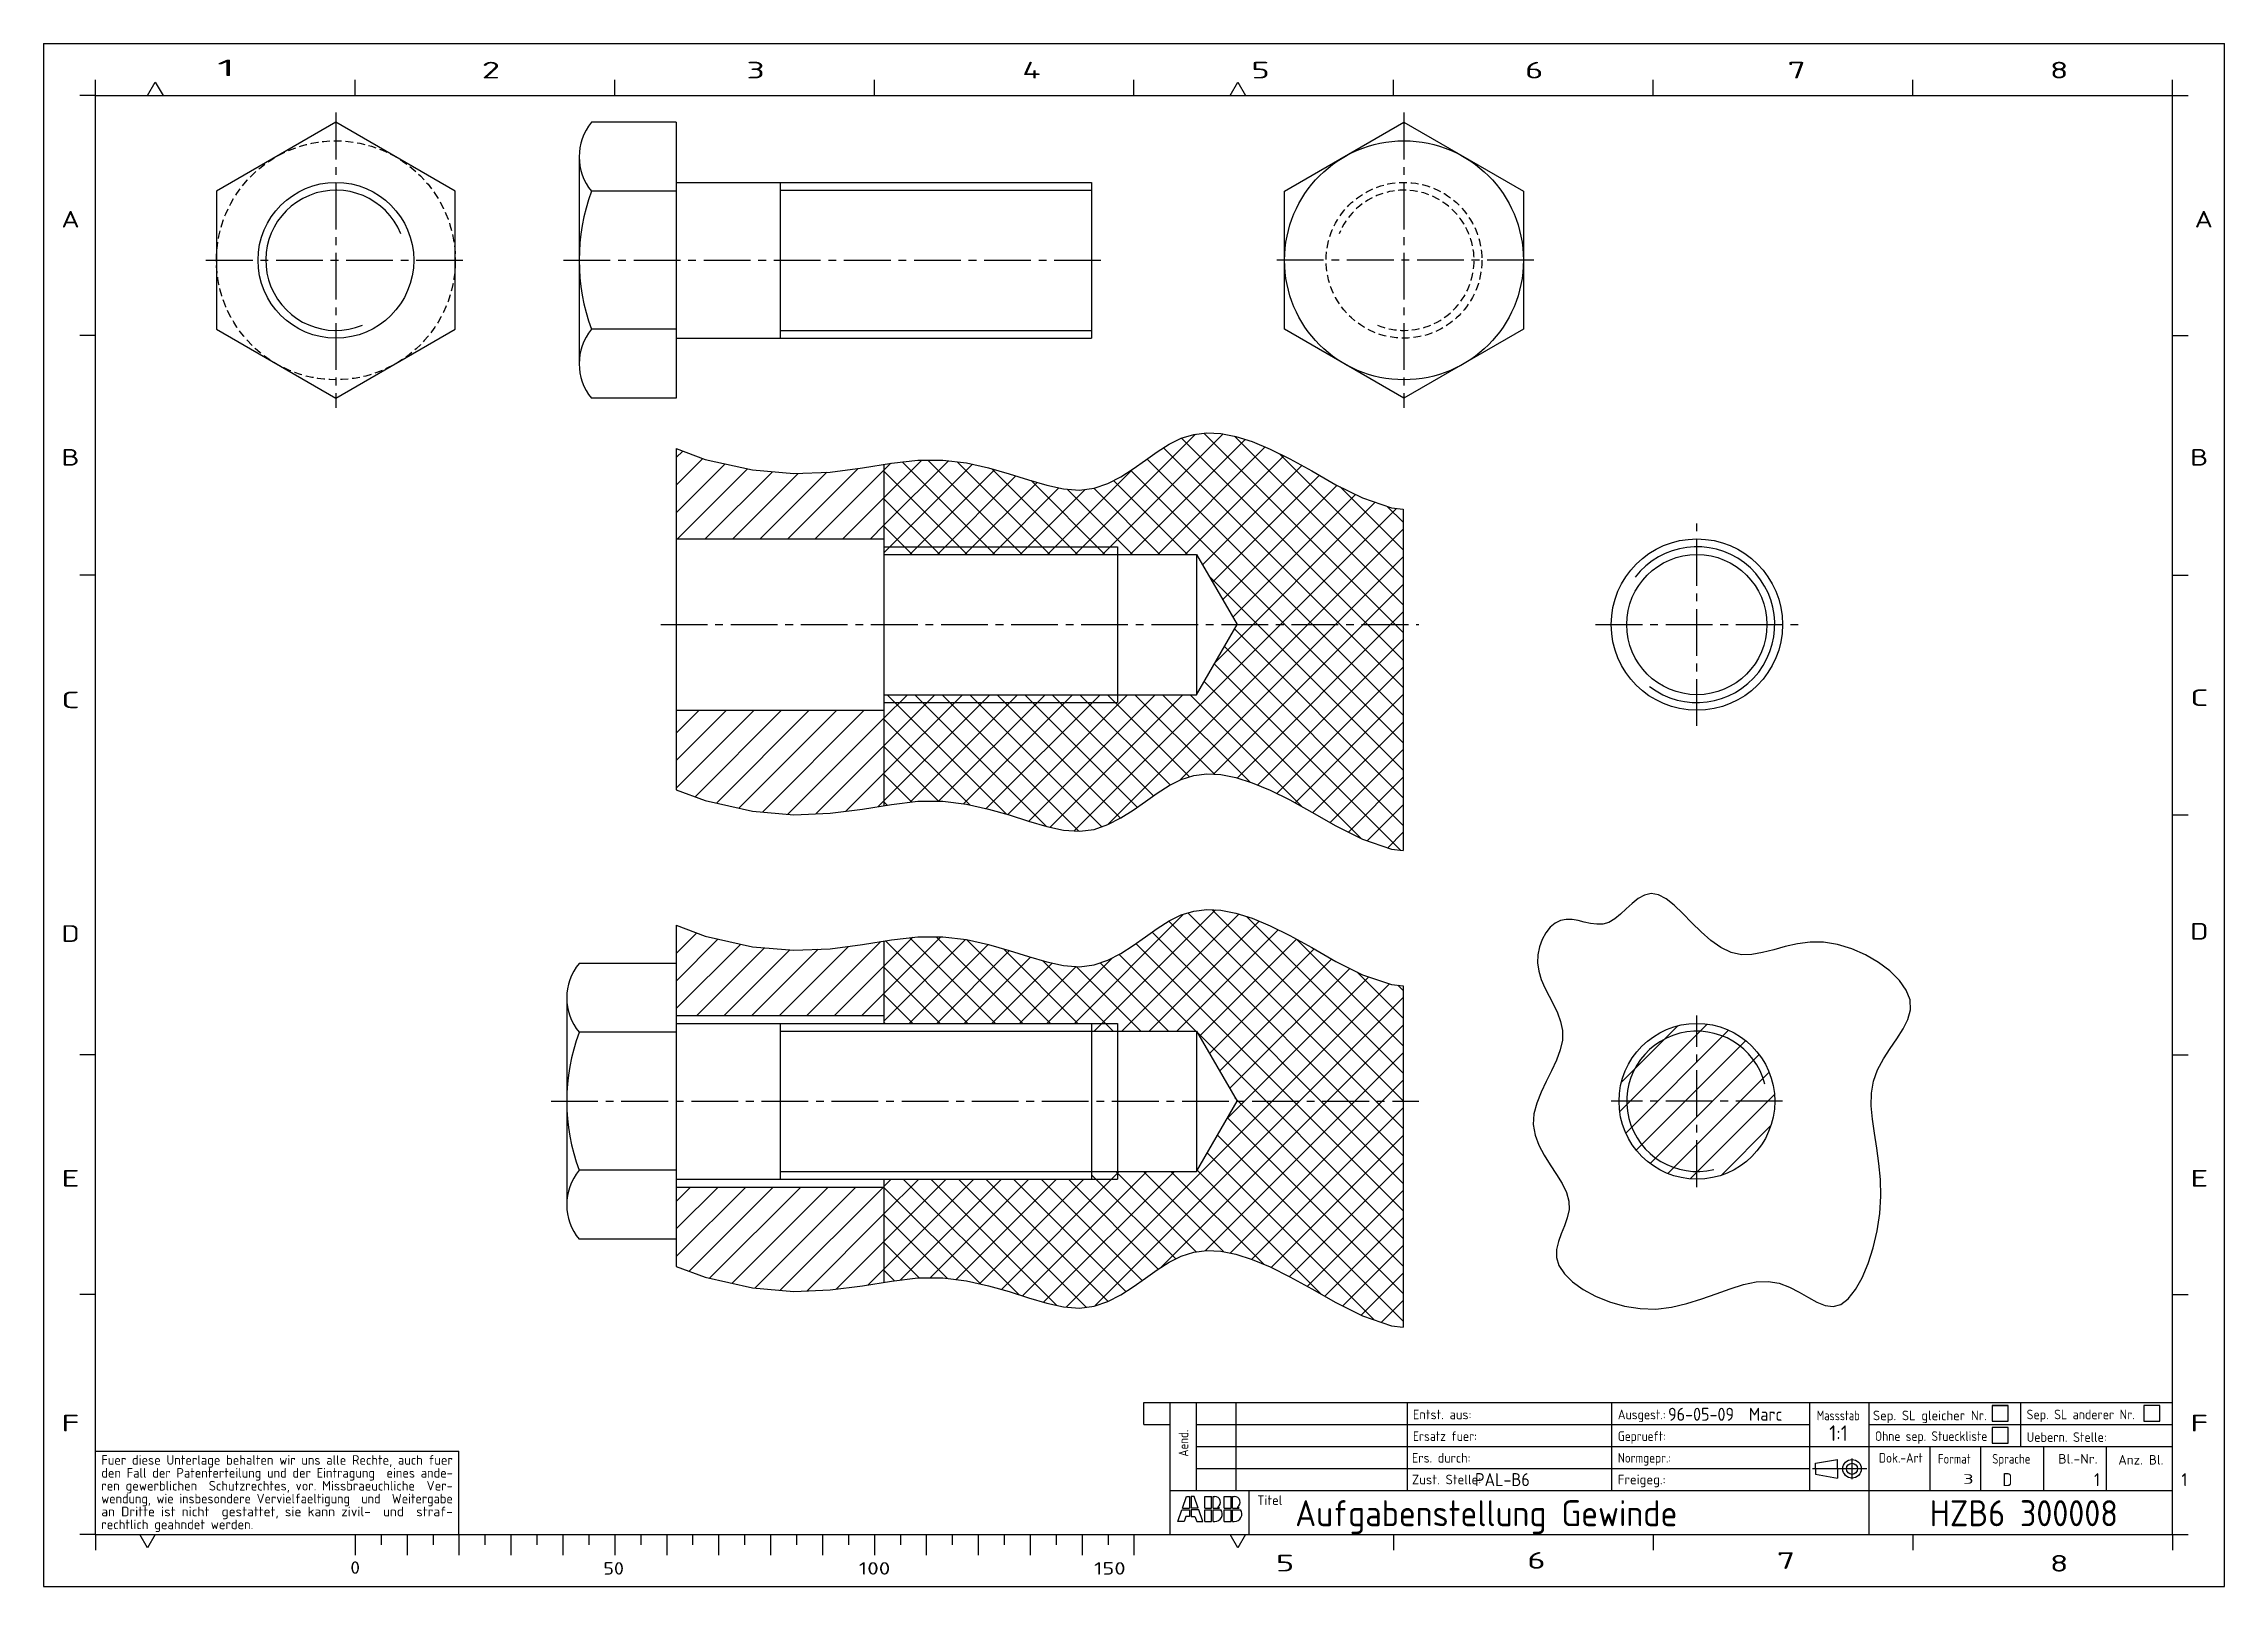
# Model space of a CAD drawing. Extents: x 0 to 420, y 0 to 297.
import ezdxf
from ezdxf.enums import TextEntityAlignment as Align

# ---------------------------------------------------------------- set-up
doc = ezdxf.new("R2010")
doc.units = 0
doc.linetypes.add('MITTE2', pattern=[1.125, 0.75, -0.125, 0.125, -0.125])
doc.linetypes.add('VERDECKT2', pattern=[0.1875, 0.125, -0.0625])
doc.layers.get('0').update_dxf_attribs({"linetype": 'CONTINUOUS'})
for name, color, linetype in [('LS', 1, 'CONTINUOUS'), ('MK', 1, 'MITTE2'), ('RB', 7, 'CONTINUOUS'), ('RS', 1, 'CONTINUOUS'), ('SR', 1, 'CONTINUOUS'), ('TX', 6, 'CONTINUOUS'), ('VK', 2, 'VERDECKT2')]:
    doc.layers.add(name, color=color, linetype=linetype)
doc.styles.get("Standard").update_dxf_attribs({"font": 'ISOCP'})

# ---------------------------------------------------------------- blocks, each defined once
blk = doc.blocks.new('A3NORMKA')
at = {"layer": 'MK', "linetype": 'CONTINUOUS', "ltscale": 8}
for p, q in [((351.13, 22.63), (340.68, 22.63)), ((348.29, 20.62), (348.29, 24.62))]:
    blk.add_line(p, q, dxfattribs=at)
at = {"layer": 'RB', "linetype": 'CONTINUOUS', "ltscale": 8}
for p, q in [((10, 10), (10, 287)), ((10, 287), (410, 287)), ((410, 10), (410, 287)), ((211.88, 31.17), (211.88, 35.4)), ((211.88, 35.4), (216.96, 35.4)), ((216.96, 35.4), (410, 35.4)), ((216.96, 10), (216.96, 35.4)), ((262.68, 18.47), (262.68, 35.4)), ((301.95, 35.4), (301.95, 18.47)), ((340.15, 18.47), (340.15, 35.4)), ((351.58, 10), (351.58, 35.4)), ((211.88, 31.17), (216.96, 31.17)), ((10, 26), (80, 26)), ((80, 10), (80, 26)), ((340.15, 26.93), (410, 26.93)), ((363.3, 26.93), (363.3, 18.47)), ((373.09, 18.47), (373.09, 26.93)), ((385.17, 26.93), (385.17, 18.47)), ((397.3, 18.47), (397.3, 26.93)), ((341.27, 23.7), (345.46, 24.41)), ((341.27, 22.63), (341.27, 23.7)), ((341.27, 22.63), (341.27, 21.57)), ((341.27, 21.57), (345.46, 20.86)), ((345.46, 22.63), (345.46, 24.41)), ((345.46, 22.63), (345.46, 20.86)), ((216.96, 18.47), (410, 18.47)), ((232.11, 18.47), (232.11, 10)), ((10, 10), (410, 10))]:
    blk.add_line(p, q, dxfattribs=at)
for radius in [1.78, 1.07]:
    blk.add_circle((348.29, 22.63), radius, dxfattribs=at)
blk.add_point((10, 10), dxfattribs=at)
at = {"layer": 'RS', "linetype": 'CONTINUOUS', "ltscale": 8}
for p, q in [((0, 297), (0, 0)), ((0, 297), (420, 297)), ((420, 0), (420, 297)), ((10, 287), (10, 290)), ((60, 287), (60, 290)), ((110, 287), (110, 290)), ((160, 287), (160, 290)), ((210, 287), (210, 290)), ((260, 287), (260, 290)), ((310, 287), (310, 290)), ((360, 287), (360, 290)), ((410, 287), (410, 290)), ((10, 287), (7, 287)), ((20, 287), (21.5, 289.6)), ((21.5, 289.6), (23, 287)), ((228.5, 287), (230, 289.6)), ((230, 289.6), (231.5, 287)), ((410, 287), (413, 287)), ((10, 240.83), (7, 240.83)), ((410, 240.83), (413, 240.83)), ((10, 194.67), (7, 194.67)), ((410, 194.67), (413, 194.67)), ((410, 148.5), (413, 148.5)), ((10, 102.33), (7, 102.33)), ((410, 102.33), (413, 102.33)), ((10, 56.17), (7, 56.17)), ((410, 56.17), (413, 56.17)), ((222.04, 18.47), (222.04, 35.4)), ((229.66, 18.47), (229.66, 35.4)), ((375.29, 34.84), (378.35, 34.84)), ((375.29, 34.84), (375.29, 31.78)), ((378.35, 34.84), (375.29, 34.84)), ((378.35, 31.78), (378.35, 34.84)), ((380.79, 26.93), (380.79, 35.4)), ((407.56, 34.84), (404.5, 34.84)), ((404.5, 34.84), (404.5, 31.78)), ((407.56, 34.84), (404.5, 34.84)), ((407.56, 31.78), (407.56, 34.84)), ((222.04, 31.17), (262.68, 31.17)), ((262.68, 31.17), (340.15, 31.17)), ((351.58, 31.17), (410, 31.17)), ((375.29, 31.78), (378.35, 31.78)), ((375.29, 30.61), (375.29, 27.55)), ((378.35, 30.61), (375.29, 30.61)), ((378.35, 27.55), (378.35, 30.61)), ((404.5, 31.78), (407.56, 31.78)), ((222.04, 26.93), (262.68, 26.93)), ((262.68, 26.93), (340.15, 26.93)), ((375.29, 27.55), (378.35, 27.55)), ((222.04, 22.7), (262.68, 22.7)), ((262.68, 22.7), (340.15, 22.7)), ((10, 10), (7, 10)), ((10, 10), (10, 7)), ((20, 7.4), (18.5, 10)), ((21.5, 10), (20, 7.4)), ((60, 10), (60, 6)), ((65, 10), (65, 8)), ((70, 10), (70, 6)), ((75, 10), (75, 8)), ((80, 10), (80, 6)), ((85, 10), (85, 8)), ((90, 10), (90, 6)), ((95, 10), (95, 8)), ((100, 10), (100, 6)), ((105, 10), (105, 8)), ((110, 10), (110, 6)), ((115, 10), (115, 8)), ((120, 10), (120, 6)), ((125, 10), (125, 8)), ((130, 10), (130, 6)), ((135, 10), (135, 8)), ((140, 10), (140, 6)), ((145, 10), (145, 8)), ((150, 10), (150, 6)), ((155, 10), (155, 8)), ((160, 10), (160, 6)), ((165, 10), (165, 8)), ((170, 10), (170, 6)), ((175, 10), (175, 8)), ((180, 10), (180, 6)), ((185, 10), (185, 8)), ((190, 10), (190, 6)), ((195, 10), (195, 8)), ((200, 10), (200, 6)), ((205, 10), (205, 8)), ((210, 10), (210, 6)), ((230, 7.4), (228.5, 10)), ((231.5, 10), (230, 7.4)), ((260, 10), (260, 7)), ((310, 10), (310, 7)), ((360, 10), (360, 7)), ((410, 10), (413, 10)), ((410, 10), (410, 7)), ((0, 0), (420, 0))]:
    blk.add_line(p, q, dxfattribs=at)
at = {"layer": 'TX', "color": 7, "ltscale": 8}
for p, q in [((219.35, 15.04), (220.14, 17.31)), ((220.14, 17.31), (220.72, 17.31)), ((220.72, 17.31), (220.72, 15.04)), ((221.01, 17.31), (221.01, 15.04)), ((221.59, 17.31), (221.01, 17.31)), ((222.39, 15.04), (221.59, 17.31)), ((223.62, 17.31), (224.93, 17.31)), ((223.62, 15.04), (223.62, 17.31)), ((224.93, 15.04), (224.93, 17.31)), ((225.22, 15.04), (225.22, 17.31)), ((225.22, 17.31), (225.55, 17.31)), ((227.39, 15.04), (227.39, 17.31)), ((227.39, 17.31), (228.7, 17.31)), ((228.7, 15.04), (228.7, 17.31)), ((228.99, 15.04), (228.99, 17.31)), ((228.99, 17.31), (229.32, 17.31)), ((218.45, 12.48), (219.24, 14.75)), ((219.24, 14.75), (220.72, 14.75)), ((219.35, 15.04), (220.72, 15.04)), ((220, 13.44), (219.66, 12.48)), ((220.72, 13.44), (220, 13.44)), ((220.72, 14.75), (220.72, 13.44)), ((222.39, 15.04), (221.01, 15.04)), ((221.01, 14.75), (221.01, 13.44)), ((222.49, 14.75), (221.01, 14.75)), ((221.01, 13.44), (221.74, 13.44)), ((221.74, 13.44), (222.07, 12.48)), ((223.28, 12.48), (222.49, 14.75)), ((223.62, 15.04), (224.93, 15.04)), ((223.62, 14.75), (224.93, 14.75)), ((223.62, 12.48), (223.62, 14.75)), ((224.93, 12.48), (224.93, 14.75)), ((225.22, 15.04), (226.48, 15.04)), ((225.22, 14.75), (226.75, 14.75)), ((225.22, 12.48), (225.22, 14.75)), ((227.39, 15.04), (228.7, 15.04)), ((227.39, 14.75), (228.7, 14.75)), ((227.39, 12.48), (227.39, 14.75)), ((228.7, 12.48), (228.7, 14.75)), ((228.99, 15.04), (230.25, 15.04)), ((228.99, 14.75), (230.52, 14.75)), ((228.99, 12.48), (228.99, 14.75)), ((219.66, 12.48), (218.45, 12.48)), ((222.07, 12.48), (223.28, 12.48)), ((223.62, 12.48), (224.93, 12.48)), ((225.22, 12.48), (225.55, 12.48)), ((227.39, 12.48), (228.7, 12.48)), ((228.99, 12.48), (229.32, 12.48))]:
    blk.add_line(p, q, dxfattribs=at)
for centre, radius, start, end in [((225.55, 16.2), 1.11, 301.7732, 90), ((229.32, 16.2), 1.11, 301.7732, 90), ((225.55, 13.93), 1.45, 270, 34.5181), ((225.55, 13.93), 1.45, 50.0555, 66.1906), ((229.32, 13.93), 1.45, 270, 34.5181), ((229.32, 13.93), 1.45, 50.0555, 66.1906)]:
    blk.add_arc(centre, radius, start, end, dxfattribs=at)
at = {"layer": 'TX', "linetype": 'CONTINUOUS', "ltscale": 8, "oblique": 0}
for s, height, rotation, width, p, p2 in [('1', 3.2, 0, 3.3, (33.41, 290.73), (36.93, 290.73)), ('2', 3.2, 0, 1.65, (84.39, 290.3), (87.91, 290.3)), ('3', 3.2, 0, 1.65, (135.37, 290.3), (138.89, 290.3)), ('4', 3.2, 0, 1.65, (188.5, 290.3), (192.02, 290.3)), ('5', 3.2, 0, 1.65, (232.62, 290.3), (236.14, 290.3)), ('6', 3.2, 0, 1.65, (285.32, 290.3), (288.84, 290.3)), ('7', 3.2, 0, 1.65, (335.87, 290.3), (339.39, 290.3)), ('8', 3.2, 0, 1.65, (386.42, 290.3), (389.94, 290.3)), ('A', 3.2, 0, 1.65, (3.42, 261.6), (6.94, 261.6)), ('A', 3.2, 0, 1.65, (414.27, 261.6), (417.79, 261.6)), ('B', 3.2, 0, 1.65, (3.42, 215.76), (6.94, 215.76)), ('B', 3.2, 0, 1.65, (413.41, 215.76), (416.93, 215.76)), ('C', 3.2, 0, 1.65, (3.42, 169.06), (6.94, 169.06)), ('C', 3.2, 0, 1.65, (413.41, 169.49), (416.93, 169.49)), ('D', 3.2, 0, 1.65, (3.42, 124.08), (6.94, 124.08)), ('D', 3.2, 0, 1.65, (413.41, 124.51), (416.93, 124.51)), ('E', 3.2, 0, 1.65, (3.42, 76.95), (6.94, 76.95)), ('E', 3.2, 0, 1.65, (413.41, 76.95), (416.93, 76.95)), ('Entst. aus:', 1.85, 0, 0.665455, (263.72, 32.17), (275, 32.17)), ('Ausgest.:', 1.85, 0, 0.679091, (303.18, 32.17), (312.39, 32.17)), ('Massstab', 1.85, 0, 0.582391, (341.51, 31.98), (349.77, 31.98)), ('Sep. SL gleicher Nr.', 1.85, 0, 0.690291, (352.32, 31.98), (374.24, 31.98)), ('Sep. SL anderer Nr.', 1.85, 0, 0.65534, (381.92, 32.17), (402.73, 32.17)), ('F', 3.2, 0, 1.65, (3.42, 29.83), (6.94, 29.83)), ('Aend.', 1.85, 90, 0.733043, (220.46, 24.96), (220.46, 30.16)), ('Ersatz fuer:', 1.85, 0, 0.605455, (263.72, 28), (276.04, 28)), ('Geprueft:', 1.85, 0, 0.6225, (303.18, 28), (312.39, 28)), ('Ohne sep. Stueckliste', 1.85, 0, 0.626785, (352.7, 28), (374.35, 28)), ('Uebern. Stelle:', 1.85, 0, 0.685479, (381.92, 27.81), (397.35, 27.81)), ('F', 3.2, 0, 1.65, (413.41, 29.83), (416.93, 29.83)), ('Fuer diese Unterlage behalten wir uns alle Rechte, auch fuer', 1.85, 0, 0.663349, (11.11, 23.41), (78.81, 23.41)), ('Ers. durch:', 1.85, 0, 0.653571, (263.53, 23.82), (274.81, 23.82)), ('Normgepr.:', 1.85, 0, 0.6648, (303.18, 23.82), (313.43, 23.82)), ('Dok.-Art', 1.85, 0, 0.651429, (353.46, 23.82), (361.9, 23.82)), ('Format', 1.85, 0, 0.6, (364.84, 23.63), (371.13, 23.63)), ('Sprache', 1.85, 0, 0.597, (375.28, 23.63), (382.64, 23.63)), ('Bl.-Nr.', 1.85, 0, 0.848276, (387.99, 23.63), (395.58, 23.63)), ('Anz. Bl.', 1.85, 0, 0.829412, (399.57, 23.44), (408.26, 23.44)), ('den Fall der Patenterteilung und der Eintragung  eines ande-', 1.85, 0, 0.667382, (11.11, 20.93), (78.81, 20.93)), ('Zust. Stelle:', 1.85, 0, 0.69871, (263.53, 19.65), (276.88, 19.65)), ('Freigeg.:', 1.85, 0, 0.747, (303.18, 19.65), (312.39, 19.65)), ('3', 1.85, 359.9999, 1.65, (369.68, 19.74), (371.71, 19.74)), ('wendung, wie insbesondere Vervielfaeltigung  und  Weitergabe', 1.85, 0, 0.673523, (11.11, 15.97), (78.81, 15.97)), ('ren gewerblichen  Schutzrechtes, vor. Missbraeuchliche  Ver-', 1.85, 0, 0.661351, (11.11, 18.45), (78.81, 18.45)), ('Titel', 1.85, 0, 0.745714, (233.74, 15.67), (238.57, 15.67)), ('an Dritte ist nicht  gestattet, sie kann zivil-  und  straf-', 1.85, 0, 0.68189, (11.11, 13.49), (78.81, 13.49)), ('rechtlich geahndet werden.', 1.85, 0, 0.673458, (11.11, 11.01), (40.39, 11.01)), ('0', 2.4, 0, 1.539999, (59.08, 2.42), (60.93, 2.42)), ('50', 2.4, 0, 1.1, (107.8, 2.26), (111.76, 2.26)), ('100', 2.4, 0, 1.265, (157, 2.26), (163.07, 2.26)), ('150', 2.4, 0, 1.167692, (202.31, 2.26), (208.38, 2.26)), ('5', 3.2, 0, 1.65, (237.34, 2.88), (240.86, 2.88)), ('6', 3.2, 0, 1.65, (285.75, 3.4), (289.27, 3.4)), ('7', 3.2, 0, 1.65, (333.8, 3.36), (337.32, 3.36)), ('8', 3.2, 0, 1.65, (386.42, 2.84), (389.94, 2.84))]:
    blk.add_text(s, height=height, rotation=rotation, dxfattribs=dict(at, width=width)).set_placement(p, p2, align=Align.FIT)
blk = doc.blocks.new('*X8')
at = {"color": 0}
for p, q in [((121.84, 217.3), (123.11, 218.57)), ((121.84, 212), (126.98, 217.14)), ((121.84, 206.7), (131.25, 216.11)), ((122.1, 201.65), (135.58, 215.13)), ((127.41, 201.65), (140.35, 214.59)), ((132.71, 201.65), (145.33, 214.27)), ((138.01, 201.65), (150.85, 214.49)), ((143.32, 201.65), (156.87, 215.21)), ((148.62, 201.65), (161.84, 214.88)), ((153.92, 201.65), (161.84, 209.57)), ((159.23, 201.65), (161.84, 204.27)), ((121.84, 153.66), (136.83, 168.65)), ((121.84, 158.97), (131.53, 168.65)), ((121.84, 164.27), (126.23, 168.65)), ((125.49, 152), (142.14, 168.65)), ((129.59, 150.8), (147.44, 168.65)), ((133.92, 149.83), (152.74, 168.65)), ((138.46, 149.07), (158.05, 168.65)), ((143.35, 148.65), (161.84, 167.15)), ((148.72, 148.72), (161.84, 161.84)), ((154.53, 149.22), (161.84, 156.54)), ((160.74, 150.13), (161.84, 151.24)), ((121.84, 127.15), (121.93, 127.23)), ((121.84, 121.84), (125.8, 125.8)), ((121.84, 116.54), (129.93, 124.63)), ((121.84, 111.24), (134.26, 123.66)), ((125.79, 109.88), (138.86, 122.95)), ((131.09, 109.88), (143.74, 122.53)), ((136.4, 109.88), (149.16, 122.65)), ((141.7, 109.88), (155.01, 123.19)), ((147, 109.88), (161.25, 124.13)), ((152.31, 109.88), (161.84, 119.42)), ((157.61, 109.88), (161.84, 114.11)), ((121.84, 74.11), (124.61, 76.88)), ((121.84, 68.81), (129.91, 76.88)), ((121.84, 63.51), (135.22, 76.88)), ((124.31, 60.67), (140.52, 76.88)), ((128.27, 59.33), (145.82, 76.88)), ((132.6, 58.35), (151.13, 76.88)), ((136.98, 57.43), (156.43, 76.88)), ((141.86, 57.01), (161.73, 76.88)), ((147.04, 56.88), (161.84, 71.69)), ((152.67, 57.21), (161.84, 66.38)), ((158.81, 58.04), (161.84, 61.08))]:
    blk.add_line(p, q, dxfattribs=at)
blk = doc.blocks.new('*X9')
at = {"color": 0}
for p, q in [((198.65, 198.65), (221.82, 221.82)), ((203.96, 198.65), (227.17, 221.87)), ((209.26, 198.65), (231.42, 220.81)), ((214.56, 198.65), (235.26, 219.35)), ((261.84, 173.03), (215.69, 219.18)), ((261.84, 178.33), (219.13, 221.04)), ((261.84, 183.63), (223.46, 222.02)), ((261.84, 188.94), (229.34, 221.44)), ((161.84, 209.57), (169.11, 216.84)), ((161.84, 204.27), (174.27, 216.7)), ((161.84, 214.88), (163.18, 216.22)), ((161.84, 198.97), (178.89, 216.01)), ((177.88, 198.65), (161.84, 214.69)), ((183.18, 198.65), (165.36, 216.48)), ((166.83, 198.65), (183.17, 214.99)), ((188.49, 198.65), (170.3, 216.84)), ((193.79, 198.65), (175.95, 216.49)), ((199.09, 198.65), (182.59, 215.15)), ((193.35, 198.65), (209.79, 215.1)), ((261.84, 162.42), (209.41, 214.85)), ((261.84, 167.72), (212.53, 217.03)), ((219.87, 198.65), (238.86, 217.64)), ((223.19, 196.67), (242.32, 215.81)), ((261.84, 194.24), (238.03, 218.05)), ((172.14, 198.65), (187.26, 213.78)), ((177.44, 198.65), (191.32, 212.54)), ((182.74, 198.65), (195.55, 211.46)), ((188.05, 198.65), (200.58, 211.18)), ((204.4, 198.65), (190.18, 212.87)), ((209.7, 198.65), (197.14, 211.22)), ((215, 198.65), (202.25, 211.41)), ((220.31, 198.65), (206.07, 212.89)), ((225.13, 193.31), (245.72, 213.9)), ((227.07, 189.95), (249.11, 211.98)), ((229.01, 186.58), (252.64, 210.22)), ((261.84, 199.54), (249.7, 211.69)), ((172.58, 198.65), (161.84, 209.39)), ((198.47, 145.43), (260.55, 207.52)), ((225.68, 177.95), (256.44, 208.71)), ((261.84, 204.85), (258.78, 207.91)), ((167.27, 198.65), (161.84, 204.08)), ((204.99, 146.65), (261.84, 203.51)), ((161.97, 198.65), (161.84, 198.78)), ((218.88, 155.24), (261.84, 198.2)), ((261.84, 157.12), (224.41, 194.55)), ((225.29, 156.34), (261.84, 192.9)), ((229.87, 155.62), (261.84, 187.6)), ((261.84, 146.51), (227.41, 180.95)), ((261.84, 151.81), (229.35, 184.31)), ((233.81, 154.27), (261.84, 182.29)), ((261.31, 141.75), (225.47, 177.58)), ((237.49, 152.64), (261.84, 176.99)), ((253.77, 143.97), (223.53, 174.22)), ((161.84, 151.24), (182.26, 171.65)), ((161.84, 156.54), (176.96, 171.65)), ((161.84, 161.84), (171.65, 171.65)), ((161.84, 167.15), (166.35, 171.65)), ((185.45, 148.65), (162.45, 171.65)), ((166.89, 150.98), (187.56, 171.65)), ((193.07, 146.34), (167.76, 171.65)), ((172.37, 151.15), (192.87, 171.65)), ((199.35, 145.37), (173.06, 171.65)), ((177.17, 150.66), (198.17, 171.65)), ((203.78, 146.24), (178.36, 171.65)), ((181.56, 149.74), (203.47, 171.65)), ((207.42, 147.9), (183.67, 171.65)), ((185.7, 148.58), (208.78, 171.65)), ((210.62, 150), (188.97, 171.65)), ((189.75, 147.32), (214.08, 171.65)), ((193.88, 146.15), (219.38, 171.65)), ((213.73, 152.2), (194.27, 171.65)), ((216.95, 154.28), (199.58, 171.65)), ((220.69, 155.84), (204.88, 171.65)), ((225.5, 156.33), (210.18, 171.65)), ((232.29, 154.86), (215.49, 171.65)), ((242.31, 150.13), (220.79, 171.65)), ((241.01, 150.85), (261.84, 171.69)), ((178.36, 150.45), (161.84, 166.96)), ((244.43, 148.97), (261.84, 166.38)), ((172.35, 151.15), (161.84, 161.66)), ((247.8, 147.04), (261.84, 161.08)), ((167.18, 151.02), (161.84, 156.36)), ((251.28, 145.22), (261.84, 155.78)), ((162.47, 150.42), (161.84, 151.05)), ((254.92, 143.55), (261.84, 150.47)), ((258.87, 142.2), (261.84, 145.17)), ((202.34, 106.88), (225.69, 130.23)), ((261.84, 93.48), (225.06, 130.26)), ((198.54, 108.38), (219.56, 129.4)), ((207.64, 106.88), (230.19, 129.43)), ((212.95, 106.88), (234.11, 128.05)), ((261.84, 82.87), (216.68, 128.04)), ((218.25, 106.88), (237.78, 126.41)), ((261.84, 88.17), (220.37, 129.65)), ((261.84, 98.78), (231.66, 128.96)), ((161.84, 114.11), (172.79, 125.06)), ((161.84, 119.42), (167.38, 124.95)), ((161.84, 108.81), (177.55, 124.52)), ((178, 108.38), (162.11, 124.27)), ((166.72, 108.38), (181.91, 123.57)), ((183.3, 108.38), (166.8, 124.88)), ((188.6, 108.38), (171.92, 125.06)), ((172.02, 108.38), (186.03, 122.39)), ((193.91, 108.38), (177.81, 124.48)), ((199.21, 108.38), (184.86, 122.73)), ((261.84, 72.27), (210.38, 123.73)), ((261.84, 77.57), (213.48, 125.93)), ((222.6, 105.92), (241.28, 124.61)), ((224.54, 102.56), (244.7, 122.72)), ((261.84, 104.08), (241.37, 124.56)), ((172.69, 108.38), (161.84, 119.23)), ((177.32, 108.38), (190.07, 121.13)), ((182.63, 108.38), (194.23, 119.98)), ((187.93, 108.38), (198.86, 119.31)), ((206.01, 106.88), (192.47, 120.42)), ((193.23, 108.38), (205.86, 121.01)), ((211.32, 106.88), (198.89, 119.31)), ((216.62, 106.88), (203.46, 120.04)), ((221.92, 106.88), (207.14, 121.67)), ((226.48, 99.2), (248.07, 120.79)), ((228.42, 95.84), (251.57, 118.98)), ((261.84, 109.39), (252.93, 118.31)), ((167.39, 108.38), (161.84, 113.93)), ((196.96, 53.78), (259.19, 116)), ((227.88, 90), (255.23, 117.35)), ((261.84, 114.69), (260.82, 115.71)), ((202.53, 54.04), (261.84, 113.35)), ((162.09, 108.38), (161.84, 108.63)), ((215.23, 61.44), (261.84, 108.05)), ((261.84, 66.96), (222.21, 106.6)), ((223.69, 64.59), (261.84, 102.74)), ((228.55, 64.14), (261.84, 97.44)), ((261.84, 61.66), (229.45, 94.05)), ((261.84, 56.36), (228, 90.2)), ((232.67, 62.96), (261.84, 92.14)), ((261.84, 51.05), (226.06, 86.84)), ((236.41, 61.4), (261.84, 86.83)), ((184.45, 57.17), (207.16, 79.88)), ((188.52, 55.93), (212.46, 79.88)), ((192.59, 54.71), (217.77, 79.88)), ((201.84, 79.87), (201.86, 79.88)), ((221.99, 64.38), (206.5, 79.88)), ((227.29, 64.39), (211.8, 79.88)), ((234.98, 62.01), (217.1, 79.88)), ((245.99, 56.3), (222.18, 80.11)), ((256.28, 51.31), (224.12, 83.47)), ((239.96, 59.65), (261.84, 81.53)), ((161.84, 76.99), (163.23, 78.38)), ((161.84, 71.69), (168.54, 78.38)), ((161.84, 66.38), (173.84, 78.38)), ((161.84, 61.08), (179.14, 78.38)), ((180.43, 58.22), (161.84, 76.81)), ((165.06, 58.99), (184.45, 78.38)), ((187.79, 56.16), (165.57, 78.38)), ((170.75, 59.39), (189.75, 78.38)), ((195.16, 54.1), (170.87, 78.38)), ((175.74, 59.06), (195.05, 78.38)), ((200.8, 53.76), (176.18, 78.38)), ((180.24, 58.26), (200.36, 78.38)), ((204.98, 54.88), (181.48, 78.38)), ((208.41, 56.76), (186.78, 78.38)), ((211.57, 58.9), (192.09, 78.38)), ((214.68, 61.09), (197.39, 78.38)), ((218.03, 63.04), (201.84, 79.23)), ((243.39, 57.77), (261.84, 76.23)), ((174.08, 59.27), (161.84, 71.5)), ((246.77, 55.85), (261.84, 70.92)), ((168.65, 59.39), (161.84, 66.2)), ((250.21, 53.98), (261.84, 65.62)), ((163.89, 58.85), (161.84, 60.9)), ((253.74, 52.22), (261.84, 60.32)), ((257.67, 50.84), (261.84, 55.01))]:
    blk.add_line(p, q, dxfattribs=at)
blk = doc.blocks.new('*X11')
at = {"color": 0}
for p, q in [((303.54, 91.41), (320.38, 108.25)), ((303.87, 97.04), (314.76, 107.93)), ((304.71, 87.28), (324.52, 107.08)), ((306.72, 83.98), (327.81, 105.07)), ((309.42, 81.38), (330.42, 102.38)), ((312.81, 79.47), (332.33, 98.98)), ((317.09, 78.44), (333.36, 94.71)), ((323.08, 79.12), (332.67, 88.72))]:
    blk.add_line(p, q, dxfattribs=at)

msp = doc.modelspace()

# ---------------------------------------------------------------- linework, layer by layer
for p, q in [((121.84, 281.85), (105.53, 281.85)), ((121.84, 281.85), (121.84, 228.73)), ((103.14, 275.21), (103.14, 268.57)), ((121.84, 270.29), (201.84, 270.29)), ((141.84, 270.29), (141.84, 240.29)), ((201.84, 270.29), (201.84, 240.29)), ((103.14, 268.57), (103.14, 242.01)), ((121.84, 268.57), (105.53, 268.57)), ((103.14, 242.01), (103.14, 235.37)), ((121.84, 242.01), (105.53, 242.01)), ((121.84, 240.29), (201.84, 240.29)), ((121.84, 228.73), (105.53, 228.73)), ((121.84, 219.03), (121.84, 153.35)), ((161.84, 216), (161.84, 150.32)), ((261.84, 207.36), (261.84, 141.68)), ((121.84, 201.65), (161.84, 201.65)), ((161.84, 198.65), (222.04, 198.65)), ((206.84, 200.15), (206.84, 170.15)), ((222.04, 198.65), (222.04, 171.65)), ((222.04, 198.65), (229.84, 185.15)), ((222.04, 171.65), (229.84, 185.15)), ((121.84, 168.65), (161.84, 168.65)), ((161.84, 171.65), (222.04, 171.65)), ((121.84, 127.26), (121.84, 61.58)), ((161.84, 124.22), (161.84, 108.38)), ((121.84, 119.94), (103.14, 119.94)), ((121.84, 119.94), (121.84, 66.82)), ((121.84, 118.81), (121.84, 67.96)), ((261.84, 115.59), (261.84, 49.91)), ((100.76, 113.3), (100.76, 106.66)), ((121.84, 109.88), (161.84, 109.88)), ((100.76, 106.66), (100.76, 80.1)), ((121.84, 106.66), (103.14, 106.66)), ((121.84, 108.38), (201.84, 108.38)), ((141.84, 108.38), (141.84, 78.38)), ((201.84, 108.38), (201.84, 78.38)), ((201.84, 106.88), (222.04, 106.88)), ((206.84, 108.38), (206.84, 78.38)), ((222.04, 106.88), (222.04, 79.88)), ((222.04, 106.88), (229.84, 93.38)), ((222.04, 79.88), (229.84, 93.38)), ((100.76, 80.1), (100.76, 73.46)), ((121.84, 80.1), (103.14, 80.1)), ((201.84, 79.88), (222.04, 79.88)), ((121.84, 78.38), (201.84, 78.38)), ((121.84, 76.88), (161.84, 76.88)), ((161.84, 78.38), (161.84, 58.54)), ((121.84, 66.82), (103.14, 66.82))]:
    msp.add_line(p, q)
for points in [[(79.29, 268.57), (56.29, 281.85), (33.29, 268.57), (33.29, 242.01), (56.29, 228.73), (79.29, 242.01)], [(239, 268.57), (262, 281.85), (285, 268.57), (285, 242.01), (262, 228.73), (239, 242.01)]]:
    msp.add_lwpolyline(points, close=True)
at = {"ltscale": 12}
for centre, radius in [((262, 255.29), 23), ((318.41, 185.15), 16.5), ((318.41, 185.15), 13.5)]:
    msp.add_circle(centre, radius, dxfattribs=at)
for centre in [(56.29, 255.29), (318.41, 93.38)]:
    msp.add_circle(centre, 15)
for centre, radius, start, end in [((113.57, 275.21), 10.43, 140.4599, 219.5401), ((141.27, 255.29), 38.13, 159.6207, 200.3793), ((113.57, 235.37), 10.43, 140.4599, 219.5401), ((111.19, 113.3), 10.43, 140.4599, 219.5401), ((138.89, 93.38), 38.13, 159.6207, 200.3793), ((111.19, 73.46), 10.43, 140.4599, 219.5401)]:
    msp.add_arc(centre, radius, start, end)
at = {"layer": 'LS', "ltscale": 12}
for p, q in [((141.84, 268.79), (201.84, 268.79)), ((141.84, 241.79), (201.84, 241.79)), ((161.84, 200.15), (206.84, 200.15)), ((161.84, 170.15), (206.84, 170.15)), ((141.84, 106.88), (201.84, 106.88)), ((141.84, 79.88), (201.84, 79.88))]:
    msp.add_line(p, q, dxfattribs=at)
at = {"layer": 'LS'}
for p, q in [((201.84, 108.38), (206.84, 108.38)), ((201.84, 78.38), (206.84, 78.38))]:
    msp.add_line(p, q, dxfattribs=at)
for points in [[(121.84, 219.03), (127.44, 216.96), (136.53, 214.92), (144.49, 214.24), (151.49, 214.51), (157.69, 215.31), (163.27, 216.23), (168.39, 216.84), (173.19, 216.83), (177.71, 216.27), (181.97, 215.33), (185.96, 214.19), (189.69, 213.02), (193.19, 211.99), (196.45, 211.27), (199.48, 211.04), (202.31, 211.42), (204.96, 212.32), (207.47, 213.61), (209.87, 215.14), (212.19, 216.79), (214.48, 218.41), (216.78, 219.87), (219.1, 221.03), (221.5, 221.78), (224.02, 222.09), (226.71, 221.96), (229.6, 221.39), (232.76, 220.39), (236.22, 218.94), (240.03, 217.07), (244.25, 214.75), (248.9, 212.09), (254.02, 209.53), (259.62, 207.62), (261.84, 207.36)], [(121.84, 153.35), (127.44, 151.28), (136.53, 149.24), (144.49, 148.56), (151.49, 148.83), (157.69, 149.63), (163.27, 150.55), (168.39, 151.16), (173.19, 151.15), (177.71, 150.59), (181.97, 149.65), (185.96, 148.51), (189.69, 147.34), (193.19, 146.3), (196.45, 145.59), (199.48, 145.36), (202.31, 145.74), (204.96, 146.64), (207.47, 147.93), (209.87, 149.46), (212.19, 151.11), (214.48, 152.73), (216.78, 154.19), (219.1, 155.35), (221.5, 156.1), (224.02, 156.4), (226.71, 156.28), (229.6, 155.71), (232.76, 154.7), (236.22, 153.26), (240.03, 151.39), (244.25, 149.07), (248.9, 146.41), (254.02, 143.85), (259.62, 141.94), (261.84, 141.68)], [(121.84, 127.26), (127.44, 125.19), (136.53, 123.14), (144.49, 122.47), (151.49, 122.74), (157.69, 123.54), (163.27, 124.46), (168.39, 125.07), (173.19, 125.06), (177.71, 124.5), (181.97, 123.56), (185.96, 122.42), (189.69, 121.24), (193.19, 120.21), (196.45, 119.5), (199.48, 119.27), (202.31, 119.64), (204.96, 120.55), (207.47, 121.83), (209.87, 123.37), (212.19, 125.02), (214.48, 126.64), (216.78, 128.1), (219.1, 129.26), (221.5, 130.01), (224.02, 130.31), (226.71, 130.18), (229.6, 129.62), (232.76, 128.61), (236.22, 127.17), (240.03, 125.29), (244.25, 122.98), (248.9, 120.32), (254.02, 117.76), (259.62, 115.85), (261.84, 115.59)], [(121.84, 61.58), (127.44, 59.51), (136.53, 57.46), (144.49, 56.79), (151.49, 57.06), (157.69, 57.86), (163.27, 58.78), (168.39, 59.39), (173.19, 59.38), (177.71, 58.82), (181.97, 57.88), (185.96, 56.74), (189.69, 55.56), (193.19, 54.53), (196.45, 53.81), (199.48, 53.58), (202.31, 53.96), (204.96, 54.87), (207.47, 56.15), (209.87, 57.69), (212.19, 59.34), (214.48, 60.96), (216.78, 62.42), (219.1, 63.58), (221.5, 64.32), (224.02, 64.63), (226.71, 64.5), (229.6, 63.94), (232.76, 62.93), (236.22, 61.49), (240.03, 59.61), (244.25, 57.3), (248.9, 54.63), (254.02, 52.08), (259.62, 50.17), (261.84, 49.91)]]:
    msp.add_lwpolyline(points, dxfattribs=at)
msp.add_lwpolyline([(287.94, 118.41), (288.43, 116.81), (289.13, 115.23), (289.95, 113.64), (290.8, 112.04), (291.57, 110.41), (292.17, 108.73), (292.52, 106.99), (292.51, 105.17), (292.09, 103.28), (291.35, 101.31), (290.41, 99.28), (289.38, 97.21), (288.39, 95.13), (287.57, 93.03), (287.03, 90.95), (286.89, 88.9), (287.24, 86.89), (287.99, 84.92), (289.01, 83), (290.18, 81.13), (291.36, 79.3), (292.44, 77.53), (293.27, 75.81), (293.75, 74.14), (293.78, 72.53), (293.45, 70.95), (292.91, 69.41), (292.3, 67.88), (291.74, 66.37), (291.39, 64.85), (291.38, 63.32), (291.84, 61.77), (292.89, 60.19), (294.46, 58.64), (296.49, 57.18), (298.89, 55.87), (301.57, 54.77), (304.46, 53.95), (307.47, 53.47), (310.51, 53.39), (313.52, 53.75), (316.47, 54.44), (319.35, 55.35), (322.14, 56.34), (324.83, 57.3), (327.4, 58.1), (329.84, 58.62), (332.13, 58.72), (334.27, 58.34), (336.26, 57.58), (338.12, 56.61), (339.88, 55.59), (341.54, 54.69), (343.12, 54.05), (344.65, 53.85), (346.13, 54.25), (347.57, 55.36), (348.95, 57.12), (350.24, 59.41), (351.38, 62.14), (352.35, 65.18), (353.11, 68.42), (353.62, 71.77), (353.84, 75.09), (353.77, 78.32), (353.47, 81.41), (353.05, 84.38), (352.59, 87.22), (352.21, 89.93), (351.98, 92.51), (352.02, 94.96), (352.41, 97.27), (353.22, 99.46), (354.35, 101.53), (355.63, 103.52), (356.94, 105.44), (358.12, 107.31), (359.03, 109.16), (359.53, 111.01), (359.46, 112.89), (358.73, 114.79), (357.41, 116.67), (355.59, 118.48), (353.38, 120.13), (350.89, 121.58), (348.23, 122.75), (345.49, 123.59), (342.8, 124.02), (340.22, 124.03), (337.78, 123.7), (335.44, 123.16), (333.21, 122.56), (331.06, 122.01), (328.99, 121.65), (326.97, 121.61), (324.99, 122.02), (323.04, 122.97), (321.12, 124.34), (319.26, 125.99), (317.45, 127.77), (315.71, 129.53), (314.04, 131.11), (312.47, 132.37), (310.99, 133.16), (309.61, 133.37), (308.32, 133.08), (307.1, 132.41), (305.94, 131.49), (304.81, 130.45), (303.7, 129.41), (302.59, 128.5), (301.46, 127.83), (300.3, 127.5), (299.12, 127.46), (297.92, 127.62), (296.72, 127.88), (295.53, 128.16), (294.36, 128.37), (293.22, 128.41), (292.13, 128.21), (291.09, 127.69), (290.13, 126.88), (289.3, 125.82), (288.6, 124.56), (288.09, 123.14), (287.79, 121.61), (287.73, 120.02)], close=True, dxfattribs=at)
for centre, start, end in [((56.29, 255.29), 22.1665, 292.1665), ((318.41, 93.38), 14.0644, 284.0644)]:
    msp.add_arc(centre, 13.5, start, end, dxfattribs=at)
at = {"layer": 'LS', "ltscale": 12}
msp.add_arc((318.41, 185.15), 15, 232.4793, 142.4793, dxfattribs=at)
at = {"layer": 'MK', "ltscale": 12}
for p, q in [((56.29, 283.71), (56.29, 226.86)), ((262, 283.71), (262, 226.86)), ((31.27, 255.29), (81.3, 255.29)), ((100.14, 255.29), (204.84, 255.29)), ((287.02, 255.29), (236.98, 255.29)), ((318.41, 165.65), (318.41, 204.65)), ((118.84, 185.15), (264.84, 185.15)), ((298.91, 185.15), (337.91, 185.15)), ((318.41, 76.88), (318.41, 109.88)), ((97.76, 93.38), (264.84, 93.38)), ((334.91, 93.38), (301.91, 93.38))]:
    msp.add_line(p, q, dxfattribs=at)
at = {"layer": 'VK', "ltscale": 12}
for centre, radius in [((56.29, 255.29), 23), ((262, 255.29), 15)]:
    msp.add_circle(centre, radius, dxfattribs=at)
msp.add_arc((262, 255.29), 13.5, 247.8335, 157.8335, dxfattribs=at)

# ---------------------------------------------------------------- block references
msp.add_blockref('A3NORMKA', (0, 0))
at = {"layer": 'SR'}
for name in ['*X8', '*X9', '*X11']:
    msp.add_blockref(name, (0, 0), dxfattribs=at)

# ---------------------------------------------------------------- texts
at = {"layer": 'TX'}
for s, height, p in [('96-05-09  Marc', 2.5, (312.86, 31.88)), (' 1:1', 3, (342.18, 28)), ('PAL-B6', 2.5, (275.67, 19.3)), ('D           1           1', 2.5, (377.24, 19.3)), ('Aufgabenstellung Gewinde                 HZB6 300008', 5, (241.05, 11.58))]:
    msp.add_text(s, height=height, dxfattribs=at).set_placement(p)

doc.saveas('drawing.dxf')
